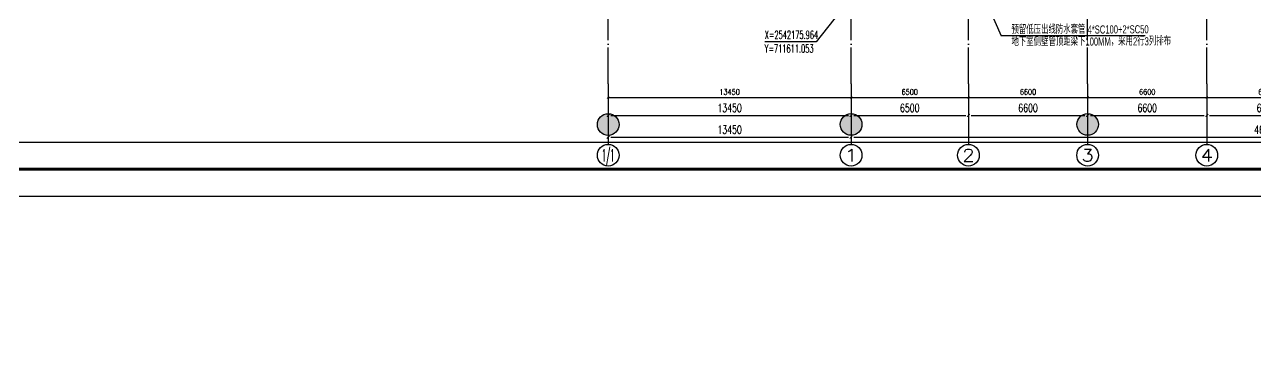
# Model space of a CAD drawing. Header units: millimetres. Extents: x 12325263 to 13848842, y -1463133 to 573208.
# Drawn here: x 12512532 to 12580687, y -916963 to -899116 of the extents above; entities that cross this region are included whole.
import ezdxf
from ezdxf.enums import TextEntityAlignment as Align

# ---------------------------------------------------------------- set-up
doc = ezdxf.new("R2010")
doc.units = ezdxf.units.MM
doc.header["$LTSCALE"] = 1000
doc.linetypes.add('DOTE', pattern=[2.42, 2, -0.2, 0.02, -0.2])
for name, color, linetype in [('A-AXIS', 16, 'DOTE'), ('AXIS', 3, 'Continuous'), ('AXIS_TEXT', 7, 'Continuous'), ('DIM_COOR', 7, 'Continuous'), ('PUB_DIM', 83, 'Continuous'), ('PUB_TEXT', 7, 'Continuous'), ('TEL_TEXT', 2, 'Continuous'), ('TITLIN1', 7, 'Continuous'), ('裙楼结构柱网$0$0q-柱0', 6, 'Continuous'), ('裙楼结构柱网$0$0q-柱填充', 8, 'Continuous')]:
    doc.layers.add(name, color=color, linetype=linetype)
doc.styles.add('_TCH_AXIS', font='COMPLEX', dxfattribs={"bigfont": 'GBCBIG'})
doc.styles.add('_TCH_DIM', font='SIMPLEX.shx', dxfattribs={"width": 0.7, "bigfont": 'GBCBIG.shx'})
doc.styles.add('_TCH_DIM_T3', font='SIMPLEX.shx', dxfattribs={"width": 0.705882, "bigfont": 'GBCBIG.shx'})
doc.styles.add('ACHT', font='simhei.ttf')
doc.styles.add('COMPLEX', font='COMPLEX')
doc.styles.add('HZ3', font='haiwenrs.shx', dxfattribs={"width": 0.8, "height": 3.5, "bigfont": 'haiwenzw.shx'})
doc.styles.add('TITXC', font='simhei.ttf')
doc.styles.add('TITXV', font='', dxfattribs={"width": 0.7})
doc.styles.get('TITXV').set_extended_font_data('SimSun')
doc.dimstyles.new('_TCH_ARCH&&120', dxfattribs={"dimtxt": 306, "dimasz": 120, "dimexe": 300, "dimexo": 360, "dimgap": 147, "dimtad": 1, "dimdec": 0, "dimzin": 0, "dimdsep": 46, "dimtxsty": '_TCH_DIM_T3', "dimblk": 'ARCHTICK', "dimcen": 0.09, "dimclrt": 7, "dimazin": 2, "dimtfac": 1, "dimtdec": 0, "dimtix": 1, "dimtmove": 2, "dimatfit": 3, "dimfxl": 1, "dimfxlon": 1, "dimtolj": 1, "dimtzin": 0, "dimarcsym": 0})
doc.dimstyles.new('_TCH_ARCH&&150', dxfattribs={"dimtxt": 446.25, "dimasz": 150, "dimexe": 375, "dimexo": 450, "dimgap": 189.375, "dimtad": 1, "dimdec": 0, "dimzin": 0, "dimdsep": 46, "dimtxsty": '_TCH_DIM_T3', "dimblk": 'asdggshdfhsg_ArchTick', "dimcen": 0.09, "dimclrt": 7, "dimazin": 2, "dimtfac": 1, "dimtdec": 0, "dimtix": 1, "dimtmove": 2, "dimatfit": 3, "dimfxl": 1, "dimtolj": 1, "dimtzin": 0, "dimarcsym": 0})

# ---------------------------------------------------------------- blocks, each defined once
blk = doc.blocks.new('asdfasdgfadfgfdgh')
blk.add_line((-1500, 750), (131850, 750))
blk = doc.blocks.new('横向图框_A0')
at = {"layer": 'TITLIN1'}
blk.add_lwpolyline([(0, 0), (1189, 0), (1189, 841), (0, 841)], close=True, dxfattribs=at)
at = {"layer": 'TITLIN1', "const_width": 1.2}
blk.add_lwpolyline([(25, 10), (1179, 10), (1179, 831), (25, 831)], close=True, dxfattribs=at)
blk.add_lwpolyline([(25, 10), (1179, 10), (1179, 831), (25, 831)], close=True, dxfattribs=at)
at = {"style": 'TITXV', "width": 0.8}
for tag, p in [('暖通', (3.13, 781)), ('智能化', (9.38, 781)), ('给排水', (15.63, 705)), ('建筑', (3.13, 705)), ('结构', (9.38, 705)), ('电气', (21.88, 705))]:
    blk.add_attdef(tag, text='', height=2.5, rotation=90, dxfattribs=at).set_placement(p, align=Align.MIDDLE_CENTER)
for tag, height, style, p in [('总工程师', 3, 'ACHT', (1143.11, 210.3)), ('审定', 3, 'ACHT', (1143.11, 202.3)), ('审核', 3, 'ACHT', (1143.11, 194.3)), ('设计总负责人1', 3, 'ACHT', (1143.11, 186.3)), ('设计总负责人2', 3, 'ACHT', (1143.11, 178.3)), ('设计总负责人3', 3, 'ACHT', (1143.11, 170.3)), ('专业负责人1', 3, 'ACHT', (1143.11, 162.3)), ('专业负责人2', 3, 'ACHT', (1143.11, 154.3)), ('专业负责人3', 3, 'ACHT', (1143.11, 146.3)), ('校核1', 3, 'ACHT', (1143.11, 138.3)), ('校核2', 3, 'ACHT', (1143.11, 130.3)), ('设计1', 3, 'ACHT', (1143.11, 122.3)), ('设计2', 3, 'ACHT', (1143.11, 114.3)), ('工程编号', 3, 'TITXC', (1142.31, 74.79)), ('专业', 3, 'TITXC', (1170.43, 74.79)), ('设计阶段', 3, 'TITXC', (1155.54, 67.78)), ('图号', 5, 'TITXC', (1140.34, 32.75)), ('出图日期', 3, 'ACHT', (1144.35, 24.29))]:
    blk.add_attdef(tag, text='', height=height, dxfattribs=dict(style=style)).set_placement(p, align=Align.MIDDLE_CENTER)
at = {"style": 'TITXC', "flags": 1}
for tag, height, p in [('建设单位', 3, (1149.82, 102.29)), ('工程名称', 3, (1149.82, 86.29)), ('图纸名称', 5, (1149.82, 51.04))]:
    blk.add_attdef(tag, text='', height=height, dxfattribs=at).set_placement(p, align=Align.MIDDLE_CENTER)
at = {"style": 'ACHT', "width": 0.8}
for tag, p in [('版本号', (1172.76, 32.79)), ('序号', (1172.76, 24.29))]:
    blk.add_attdef(tag, text='', height=3, dxfattribs=at).set_placement(p, align=Align.MIDDLE_CENTER)
blk = doc.blocks.new('*U20')
blk.add_blockref('横向图框_A0', (0, 0))
blk = doc.blocks.new('A$C15443CC7')
at = {"xscale": 150, "yscale": 150, "zscale": 150}
blk.add_blockref('*U20', (0, 0), dxfattribs=at)
blk = doc.blocks.new('_AXISO')
blk.add_circle((0, 0), 0.5)
at = {"layer": 'AXIS_TEXT', "style": 'COMPLEX', "width": 1.041667}
blk.add_attdef('A', text='', height=0.56, dxfattribs=at).set_placement((-0.25, -0.28), (0.25, -0.28), align=Align.FIT)
blk = doc.blocks.new('asdggshdfhsg_ArchTick')
at = {"color": 0, "linetype": 'ByBlock', "const_width": 0.4}
blk.add_lwpolyline([(-0.5, -0.5), (0.5, 0.5)], dxfattribs=at)
blk = doc.blocks.new('*D5237')
at = {"layer": 'AXIS', "color": 0, "lineweight": -2, "transparency": 16777216}
for p, q in [((12411416.81071, 979039.75909), (12411416.81071, 976164.75909)), ((12424866.81071, 979039.75909), (12424866.81071, 976164.75909)), ((12411566.81071, 976539.75909), (12424716.81071, 976539.75909))]:
    blk.add_line(p, q, dxfattribs=at)
at = {"layer": 'Defpoints', "color": 0, "transparency": 16777216}
for p in [(12411416.81071, 979489.75909), (12424866.81071, 979489.75909), (12424866.81071, 976539.75909)]:
    blk.add_point(p, dxfattribs=at)
at = {"layer": 'AXIS', "color": 0, "lineweight": -2, "transparency": 16777216, "xscale": 150, "yscale": 150, "zscale": 150, "rotation": 180}
blk.add_blockref('asdggshdfhsg_ArchTick', (12411416.81071, 976539.75909), dxfattribs=at)
at = {"layer": 'AXIS', "color": 0, "lineweight": -2, "transparency": 16777216, "xscale": 150, "yscale": 150, "zscale": 150}
blk.add_blockref('asdggshdfhsg_ArchTick', (12424866.81071, 976539.75909), dxfattribs=at)
at = {"layer": 'AXIS', "color": 7, "transparency": 16777216, "insert": (12418141.81071, 976952.25909), "char_height": 446.25, "attachment_point": 5, "style": '_TCH_DIM_T3'}
blk.add_mtext('\\A1;13450', dxfattribs=at)
blk = doc.blocks.new('*D5238')
at = {"layer": 'AXIS', "color": 0, "lineweight": -2, "transparency": 16777216}
for p, q in [((12424866.81071, 979039.75909), (12424866.81071, 976164.75909)), ((12470866.81071, 979039.75909), (12470866.81071, 976164.75909)), ((12425016.81071, 976539.75909), (12470716.81071, 976539.75909))]:
    blk.add_line(p, q, dxfattribs=at)
at = {"layer": 'Defpoints', "color": 0, "transparency": 16777216}
for p in [(12424866.81071, 979489.75909), (12470866.81071, 979489.75909), (12470866.81071, 976539.75909)]:
    blk.add_point(p, dxfattribs=at)
at = {"layer": 'AXIS', "color": 0, "lineweight": -2, "transparency": 16777216, "xscale": 150, "yscale": 150, "zscale": 150, "rotation": 180}
blk.add_blockref('asdggshdfhsg_ArchTick', (12424866.81071, 976539.75909), dxfattribs=at)
at = {"layer": 'AXIS', "color": 0, "lineweight": -2, "transparency": 16777216, "xscale": 150, "yscale": 150, "zscale": 150}
blk.add_blockref('asdggshdfhsg_ArchTick', (12470866.81071, 976539.75909), dxfattribs=at)
at = {"layer": 'AXIS', "color": 7, "transparency": 16777216, "insert": (12447866.81071, 976952.25909), "char_height": 446.25, "attachment_point": 5, "style": '_TCH_DIM_T3'}
blk.add_mtext('\\A1;46000', dxfattribs=at)
blk = doc.blocks.new('*D5239')
at = {"layer": 'AXIS', "color": 0, "lineweight": -2, "transparency": 16777216}
for p, q in [((12411416.81071, 979039.75909), (12411416.81071, 977364.75909)), ((12424866.81071, 979039.75909), (12424866.81071, 977364.75909)), ((12411566.81071, 977739.75909), (12424716.81071, 977739.75909))]:
    blk.add_line(p, q, dxfattribs=at)
at = {"layer": 'Defpoints', "color": 0, "transparency": 16777216}
for p in [(12411416.81071, 979489.75909), (12424866.81071, 979489.75909), (12424866.81071, 977739.75909)]:
    blk.add_point(p, dxfattribs=at)
at = {"layer": 'AXIS', "color": 0, "lineweight": -2, "transparency": 16777216, "xscale": 150, "yscale": 150, "zscale": 150, "rotation": 180}
blk.add_blockref('asdggshdfhsg_ArchTick', (12411416.81071, 977739.75909), dxfattribs=at)
at = {"layer": 'AXIS', "color": 0, "lineweight": -2, "transparency": 16777216, "xscale": 150, "yscale": 150, "zscale": 150}
blk.add_blockref('asdggshdfhsg_ArchTick', (12424866.81071, 977739.75909), dxfattribs=at)
at = {"layer": 'AXIS', "color": 7, "transparency": 16777216, "insert": (12418141.81071, 978152.25909), "char_height": 446.25, "attachment_point": 5, "style": '_TCH_DIM_T3'}
blk.add_mtext('\\A1;13450', dxfattribs=at)
blk = doc.blocks.new('*D5240')
at = {"layer": 'AXIS', "color": 0, "lineweight": -2, "transparency": 16777216}
for p, q in [((12424866.81071, 979039.75909), (12424866.81071, 977364.75909)), ((12431366.81071, 979039.75909), (12431366.81071, 977364.75909)), ((12425016.81071, 977739.75909), (12431216.81071, 977739.75909))]:
    blk.add_line(p, q, dxfattribs=at)
at = {"layer": 'Defpoints', "color": 0, "transparency": 16777216}
for p in [(12424866.81071, 979489.75909), (12431366.81071, 979489.75909), (12431366.81071, 977739.75909)]:
    blk.add_point(p, dxfattribs=at)
at = {"layer": 'AXIS', "color": 0, "lineweight": -2, "transparency": 16777216, "xscale": 150, "yscale": 150, "zscale": 150, "rotation": 180}
blk.add_blockref('asdggshdfhsg_ArchTick', (12424866.81071, 977739.75909), dxfattribs=at)
at = {"layer": 'AXIS', "color": 0, "lineweight": -2, "transparency": 16777216, "xscale": 150, "yscale": 150, "zscale": 150}
blk.add_blockref('asdggshdfhsg_ArchTick', (12431366.81071, 977739.75909), dxfattribs=at)
at = {"layer": 'AXIS', "color": 7, "transparency": 16777216, "insert": (12428116.81071, 978152.25909), "char_height": 446.25, "attachment_point": 5, "style": '_TCH_DIM_T3'}
blk.add_mtext('\\A1;6500', dxfattribs=at)
blk = doc.blocks.new('*D5241')
at = {"layer": 'AXIS', "color": 0, "lineweight": -2, "transparency": 16777216}
for p, q in [((12431367, 979040), (12431367, 977365)), ((12437967, 979040), (12437967, 977365)), ((12431517, 977740), (12437817, 977740))]:
    blk.add_line(p, q, dxfattribs=at)
at = {"layer": 'Defpoints', "color": 0, "transparency": 16777216}
for p in [(12431367, 979490), (12437967, 979490), (12437967, 977740)]:
    blk.add_point(p, dxfattribs=at)
at = {"layer": 'AXIS', "color": 0, "lineweight": -2, "transparency": 16777216, "xscale": 150, "yscale": 150, "zscale": 150, "rotation": 180}
blk.add_blockref('asdggshdfhsg_ArchTick', (12431367, 977740), dxfattribs=at)
at = {"layer": 'AXIS', "color": 0, "lineweight": -2, "transparency": 16777216, "xscale": 150, "yscale": 150, "zscale": 150}
blk.add_blockref('asdggshdfhsg_ArchTick', (12437967, 977740), dxfattribs=at)
at = {"layer": 'AXIS', "color": 7, "transparency": 16777216, "insert": (12434667, 978152), "char_height": 446.2, "attachment_point": 5, "style": '_TCH_DIM_T3'}
blk.add_mtext('\\A1;6600', dxfattribs=at)
blk = doc.blocks.new('*D5242')
at = {"layer": 'AXIS', "color": 0, "lineweight": -2, "transparency": 16777216}
for p, q in [((12437967, 979040), (12437967, 977365)), ((12444567, 979040), (12444567, 977365)), ((12438117, 977740), (12444417, 977740))]:
    blk.add_line(p, q, dxfattribs=at)
at = {"layer": 'Defpoints', "color": 0, "transparency": 16777216}
for p in [(12437967, 979490), (12444567, 979490), (12444567, 977740)]:
    blk.add_point(p, dxfattribs=at)
at = {"layer": 'AXIS', "color": 0, "lineweight": -2, "transparency": 16777216, "xscale": 150, "yscale": 150, "zscale": 150, "rotation": 180}
blk.add_blockref('asdggshdfhsg_ArchTick', (12437967, 977740), dxfattribs=at)
at = {"layer": 'AXIS', "color": 0, "lineweight": -2, "transparency": 16777216, "xscale": 150, "yscale": 150, "zscale": 150}
blk.add_blockref('asdggshdfhsg_ArchTick', (12444567, 977740), dxfattribs=at)
at = {"layer": 'AXIS', "color": 7, "transparency": 16777216, "insert": (12441267, 978152), "char_height": 446.2, "attachment_point": 5, "style": '_TCH_DIM_T3'}
blk.add_mtext('\\A1;6600', dxfattribs=at)
blk = doc.blocks.new('*D5243')
at = {"layer": 'AXIS', "color": 0, "lineweight": -2, "transparency": 16777216}
for p, q in [((12444567, 979040), (12444567, 977365)), ((12451167, 979040), (12451167, 977365)), ((12444717, 977740), (12451017, 977740))]:
    blk.add_line(p, q, dxfattribs=at)
at = {"layer": 'Defpoints', "color": 0, "transparency": 16777216}
for p in [(12444567, 979490), (12451167, 979490), (12451167, 977740)]:
    blk.add_point(p, dxfattribs=at)
at = {"layer": 'AXIS', "color": 0, "lineweight": -2, "transparency": 16777216, "xscale": 150, "yscale": 150, "zscale": 150, "rotation": 180}
blk.add_blockref('asdggshdfhsg_ArchTick', (12444567, 977740), dxfattribs=at)
at = {"layer": 'AXIS', "color": 0, "lineweight": -2, "transparency": 16777216, "xscale": 150, "yscale": 150, "zscale": 150}
blk.add_blockref('asdggshdfhsg_ArchTick', (12451167, 977740), dxfattribs=at)
at = {"layer": 'AXIS', "color": 7, "transparency": 16777216, "insert": (12447867, 978152), "char_height": 446.2, "attachment_point": 5, "style": '_TCH_DIM_T3'}
blk.add_mtext('\\A1;6600', dxfattribs=at)
blk = doc.blocks.new('A$C3FC35F4C')
at = {"layer": 'DIM_COOR', "color": 3}
for p, q in [((993646, 138246), (992319, 136573)), ((992319, 136573), (989466, 136573))]:
    blk.add_line(p, q, dxfattribs=at)
at = {"layer": 'PUB_TEXT', "style": '_TCH_DIM', "width": 0.494118}
for s, p in [('X=2542175.964', (989466, 136730)), ('Y=711611.053', (989466, 135969))]:
    blk.add_text(s, height=446.25, dxfattribs=at).set_placement(p)
blk = doc.blocks.new('*U1299')
at = {"layer": '裙楼结构柱网$0$0q-柱填充'}
h = blk.add_hatch(color=256, dxfattribs=at)
h.dxf.hatch_style = 1
edge = h.paths.add_edge_path()
edge.add_arc((0, 0), 600, 0, 360)
at = {"layer": '裙楼结构柱网$0$0q-柱0'}
blk.add_circle((0, 0), 600, dxfattribs=at)
blk = doc.blocks.new('A$C33CE3D08')
for p, q in [((145357, 45062), (146460, 45256)), ((145923, 45351), (146056, 44592))]:
    blk.add_line(p, q)
at = {"rotation": 45.01338002661608}
for p in [(156219, 27945, 0), (142796, 25585, 0), (129796, 23299, 0), (116795, 21013, 0), (103894, 18745, 0), (90646, 16416, 0)]:
    blk.add_blockref('*U1299', p, dxfattribs=at)
blk = doc.blocks.new('_ArchTick')
at = {"color": 0, "linetype": 'ByBlock', "const_width": 0.4}
blk.add_lwpolyline([(-0.5, -0.5), (0.5, 0.5)], dxfattribs=at)
blk = doc.blocks.new('*D4782')
at = {"layer": 'Defpoints', "color": 0, "transparency": 16777216}
for p in [(12544846.81071, -899536.78575), (12558296.81071, -899536.78575), (12558296.81071, -903136.78575)]:
    blk.add_point(p, dxfattribs=at)
at = {"layer": 'PUB_DIM', "color": 0, "lineweight": -2, "transparency": 16777216}
for p, q in [((12544846.81071, -903135.78575), (12544846.81071, -903436.78575)), ((12544846.81071, -903136.78575), (12558296.81071, -903136.78575)), ((12558296.81071, -903135.78575), (12558296.81071, -903436.78575))]:
    blk.add_line(p, q, dxfattribs=at)
at = {"layer": 'PUB_DIM', "color": 0, "lineweight": -2, "transparency": 16777216, "xscale": 120, "yscale": 120, "zscale": 120, "rotation": 180}
blk.add_blockref('_ArchTick', (12544846.81071, -903136.78575), dxfattribs=at)
at = {"layer": 'PUB_DIM', "color": 0, "lineweight": -2, "transparency": 16777216, "xscale": 120, "yscale": 120, "zscale": 120}
blk.add_blockref('_ArchTick', (12558296.81071, -903136.78575), dxfattribs=at)
at = {"layer": 'PUB_DIM', "color": 7, "transparency": 16777216, "insert": (12551571.81071, -902836.78575), "char_height": 306, "attachment_point": 5, "style": '_TCH_DIM_T3'}
blk.add_mtext('\\A1;13450', dxfattribs=at)
blk = doc.blocks.new('*D4783')
at = {"layer": 'Defpoints', "color": 0, "transparency": 16777216}
for p in [(12558296.81071, -899536.78575), (12564796.81071, -899536.78575), (12564796.81071, -903136.78575)]:
    blk.add_point(p, dxfattribs=at)
at = {"layer": 'PUB_DIM', "color": 0, "lineweight": -2, "transparency": 16777216}
for p, q in [((12558296.81071, -903135.78575), (12558296.81071, -903436.78575)), ((12558296.81071, -903136.78575), (12564796.81071, -903136.78575)), ((12564796.81071, -903135.78575), (12564796.81071, -903436.78575))]:
    blk.add_line(p, q, dxfattribs=at)
at = {"layer": 'PUB_DIM', "color": 0, "lineweight": -2, "transparency": 16777216, "xscale": 120, "yscale": 120, "zscale": 120, "rotation": 180}
blk.add_blockref('_ArchTick', (12558296.81071, -903136.78575), dxfattribs=at)
at = {"layer": 'PUB_DIM', "color": 0, "lineweight": -2, "transparency": 16777216, "xscale": 120, "yscale": 120, "zscale": 120}
blk.add_blockref('_ArchTick', (12564796.81071, -903136.78575), dxfattribs=at)
at = {"layer": 'PUB_DIM', "color": 7, "transparency": 16777216, "insert": (12561546.81071, -902836.78575), "char_height": 306, "attachment_point": 5, "style": '_TCH_DIM_T3'}
blk.add_mtext('\\A1;6500', dxfattribs=at)
blk = doc.blocks.new('*D4784')
at = {"layer": 'Defpoints', "color": 0, "transparency": 16777216}
for p in [(12564797, -899537), (12571397, -899537), (12571397, -903137)]:
    blk.add_point(p, dxfattribs=at)
at = {"layer": 'PUB_DIM', "color": 0, "lineweight": -2, "transparency": 16777216}
for p, q in [((12564797, -903136), (12564797, -903437)), ((12564797, -903137), (12571397, -903137)), ((12571397, -903136), (12571397, -903437))]:
    blk.add_line(p, q, dxfattribs=at)
at = {"layer": 'PUB_DIM', "color": 0, "lineweight": -2, "transparency": 16777216, "xscale": 120, "yscale": 120, "zscale": 120, "rotation": 180}
blk.add_blockref('_ArchTick', (12564797, -903137), dxfattribs=at)
at = {"layer": 'PUB_DIM', "color": 0, "lineweight": -2, "transparency": 16777216, "xscale": 120, "yscale": 120, "zscale": 120}
blk.add_blockref('_ArchTick', (12571397, -903137), dxfattribs=at)
at = {"layer": 'PUB_DIM', "color": 7, "transparency": 16777216, "insert": (12568097, -902837), "char_height": 306, "attachment_point": 5, "style": '_TCH_DIM_T3'}
blk.add_mtext('\\A1;6600', dxfattribs=at)
blk = doc.blocks.new('*D4785')
at = {"layer": 'Defpoints', "color": 0, "transparency": 16777216}
for p in [(12571397, -899537), (12577997, -899537), (12577997, -903137)]:
    blk.add_point(p, dxfattribs=at)
at = {"layer": 'PUB_DIM', "color": 0, "lineweight": -2, "transparency": 16777216}
for p, q in [((12571397, -903136), (12571397, -903437)), ((12571397, -903137), (12577997, -903137)), ((12577997, -903136), (12577997, -903437))]:
    blk.add_line(p, q, dxfattribs=at)
at = {"layer": 'PUB_DIM', "color": 0, "lineweight": -2, "transparency": 16777216, "xscale": 120, "yscale": 120, "zscale": 120, "rotation": 180}
blk.add_blockref('_ArchTick', (12571397, -903137), dxfattribs=at)
at = {"layer": 'PUB_DIM', "color": 0, "lineweight": -2, "transparency": 16777216, "xscale": 120, "yscale": 120, "zscale": 120}
blk.add_blockref('_ArchTick', (12577997, -903137), dxfattribs=at)
at = {"layer": 'PUB_DIM', "color": 7, "transparency": 16777216, "insert": (12574697, -902837), "char_height": 306, "attachment_point": 5, "style": '_TCH_DIM_T3'}
blk.add_mtext('\\A1;6600', dxfattribs=at)
blk = doc.blocks.new('*D4786')
at = {"layer": 'Defpoints', "color": 0, "transparency": 16777216}
for p in [(12577997, -899537), (12584597, -899537), (12584597, -903137)]:
    blk.add_point(p, dxfattribs=at)
at = {"layer": 'PUB_DIM', "color": 0, "lineweight": -2, "transparency": 16777216}
for p, q in [((12577997, -903136), (12577997, -903437)), ((12577997, -903137), (12584597, -903137)), ((12584597, -903136), (12584597, -903437))]:
    blk.add_line(p, q, dxfattribs=at)
at = {"layer": 'PUB_DIM', "color": 0, "lineweight": -2, "transparency": 16777216, "xscale": 120, "yscale": 120, "zscale": 120, "rotation": 180}
blk.add_blockref('_ArchTick', (12577997, -903137), dxfattribs=at)
at = {"layer": 'PUB_DIM', "color": 0, "lineweight": -2, "transparency": 16777216, "xscale": 120, "yscale": 120, "zscale": 120}
blk.add_blockref('_ArchTick', (12584597, -903137), dxfattribs=at)
at = {"layer": 'PUB_DIM', "color": 7, "transparency": 16777216, "insert": (12581297, -902837), "char_height": 306, "attachment_point": 5, "style": '_TCH_DIM_T3'}
blk.add_mtext('\\A1;6600', dxfattribs=at)
blk = doc.blocks.new('qlzw')
at = {"layer": 'A-AXIS'}
for p, q in [((12411416.8, 979489.8), (12411416.8, 1082089.8)), ((12424866.8, 979489.8), (12424866.8, 1082089.8)), ((12431366.8, 979489.8), (12431366.8, 1082089.8)), ((12437966.8, 979489.8), (12437966.8, 1082089.8)), ((12444566.8, 979489.8), (12444566.8, 1082089.8))]:
    blk.add_line(p, q, dxfattribs=at)
at = {"layer": 'AXIS'}
for p, q in [((12411416.8, 979489.8), (12411416.8, 976139.8)), ((12424866.8, 979489.8), (12424866.8, 976139.8)), ((12431366.8, 979489.8), (12431366.8, 976139.8)), ((12437966.8, 979489.8), (12437966.8, 976139.8)), ((12444566.8, 979489.8), (12444566.8, 976139.8))]:
    blk.add_line(p, q, dxfattribs=at)
ref = blk.add_blockref('_AXISO', (12411416.8, 975539.8), dxfattribs=dict(at, xscale=1200, yscale=1200, zscale=1200))
ref.add_attrib('A', '1/1', dxfattribs={"layer": 'AXIS_TEXT', "height": 678.82, "style": '_TCH_AXIS', "width": 0.456522}).set_placement((12411077.4, 975200.3), (12411756.2, 975200.3), align=Align.FIT)
ref = blk.add_blockref('_AXISO', (12424866.8, 975539.8), dxfattribs=dict(at, xscale=1200, yscale=1200, zscale=1200))
ref.add_attrib('A', '1', dxfattribs={"layer": 'AXIS_TEXT', "height": 678.8, "style": '_TCH_AXIS', "width": 2.333333}).set_placement((12424527.4, 975200.3), (12425206.2, 975200.3), align=Align.FIT)
ref = blk.add_blockref('_AXISO', (12431366.8, 975539.8), dxfattribs=dict(at, xscale=1200, yscale=1200, zscale=1200))
ref.add_attrib('A', '2', dxfattribs={"layer": 'AXIS_TEXT', "height": 678.8, "style": '_TCH_AXIS', "width": 1.5}).set_placement((12431027.4, 975200.3), (12431706.2, 975200.3), align=Align.FIT)
ref = blk.add_blockref('_AXISO', (12437966.8, 975539.8), dxfattribs=dict(at, xscale=1200, yscale=1200, zscale=1200))
ref.add_attrib('A', '3', dxfattribs={"layer": 'AXIS_TEXT', "height": 678.8, "style": '_TCH_AXIS', "width": 1.5}).set_placement((12437627.4, 975200.3), (12438306.2, 975200.3), align=Align.FIT)
ref = blk.add_blockref('_AXISO', (12444566.8, 975539.8), dxfattribs=dict(at, xscale=1200, yscale=1200, zscale=1200))
ref.add_attrib('A', '4', dxfattribs={"layer": 'AXIS_TEXT', "height": 678.8, "style": '_TCH_AXIS', "width": 1.3125}).set_placement((12444227.4, 975200.3), (12444906.2, 975200.3), align=Align.FIT)
for p1, p2, distance, picture, middle in [((12411416.8, 979489.8), (12424866.8, 979489.8), -2950, '*D5237', (12418141.8, 976952.3)), ((12411416.8, 979489.8), (12424866.8, 979489.8), -1750, '*D5239', (12418141.8, 978152.3)), ((12424866.8, 979489.8), (12470866.8, 979489.8), -2950, '*D5238', (12447866.8, 976952.3)), ((12424866.8, 979489.8), (12431366.8, 979489.8), -1750, '*D5240', (12428116.8, 978152.3)), ((12431366.8, 979489.8), (12437966.8, 979489.8), -1750, '*D5241', (12434666.8, 978152.3)), ((12437966.8, 979489.8), (12444566.8, 979489.8), -1750, '*D5242', (12441266.8, 978152.3)), ((12444566.8, 979489.8), (12451166.8, 979489.8), -1750, '*D5243', (12447866.8, 978152.3))]:
    dim = blk.add_aligned_dim(p1=p1, p2=p2, distance=distance, dimstyle='_TCH_ARCH&&150', dxfattribs=at)
    dim.commit()
    dim.dimension.update_dxf_attribs({"geometry": picture, "text_midpoint": middle})

msp = doc.modelspace()

# ---------------------------------------------------------------- linework, layer by layer
at = {"layer": 'TEL_TEXT'}
for p in [(12565912.5, -898142.4), (12574581.2, -899726.1)]:
    msp.add_line(p, (12566612, -899726.1), dxfattribs=at)

# ---------------------------------------------------------------- block references
for name, p in [('A$C15443CC7', (12470491.6, -908608)), ('asdfasdgfadfgfdgh', (12505741.6, -906358)), ('A$C3FC35F4C', (11564053, -1036633.1))]:
    msp.add_blockref(name, p)
at = {"color": 2}
msp.add_blockref('qlzw', (133430, -1881876.5), dxfattribs=at)
at = {"rotation": 350.0412492531646}
msp.add_blockref('A$C33CE3D08', (12452730, -905131.8), dxfattribs=at)

# ---------------------------------------------------------------- texts
at = {"layer": 'TEL_TEXT', "style": 'HZ3', "width": 0.7}
for s, p in [('预留低压出线防水套管 4*SC100+2*SC50', (12567181.5, -899628.7)), ('地下室侧壁管顶距梁下100MM，采用2行3列排布', (12567181.5, -900294.6))]:
    msp.add_text(s, height=450, rotation=0.244006, dxfattribs=at).set_placement(p)

# ---------------------------------------------------------------- dimensions: what is measured, and where the dimension line sits
at = {"layer": 'PUB_DIM'}
for p1, p2, picture, middle in [((12544846.8, -899536.8), (12558296.8, -899536.8), '*D4782', (12551571.8, -902836.8)), ((12558296.8, -899536.8), (12564796.8, -899536.8), '*D4783', (12561546.8, -902836.8)), ((12564796.8, -899536.8), (12571396.8, -899536.8), '*D4784', (12568096.8, -902836.8)), ((12571396.8, -899536.8), (12577996.8, -899536.8), '*D4785', (12574696.8, -902836.8)), ((12577996.8, -899536.8), (12584596.8, -899536.8), '*D4786', (12581296.8, -902836.8))]:
    dim = msp.add_aligned_dim(p1=p1, p2=p2, distance=-3600, dimstyle='_TCH_ARCH&&120', dxfattribs=at)
    dim.commit()
    dim.dimension.update_dxf_attribs({"geometry": picture, "text_midpoint": middle})

doc.saveas('drawing.dxf')
